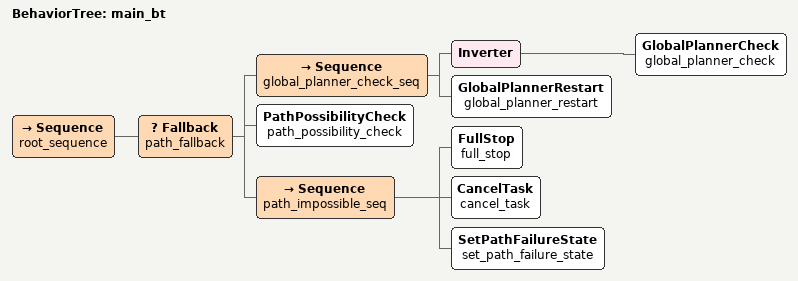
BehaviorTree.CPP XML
<?xml version="1.0"?>
<root BTCPP_format="4" >
    <BehaviorTree ID="main_bt">
        <Sequence name="root_sequence">
            <Fallback name="path_fallback">
                <Sequence name="global_planner_check_seq">
                    <Inverter>
                        <GlobalPlannerCheck name="global_planner_check"/>
                    </Inverter>
                    <GlobalPlannerRestart name="global_planner_restart"/>
                </Sequence>
                <PathPossibilityCheck name="path_possibility_check"/>
                <Sequence name="path_impossible_seq">
                    <FullStop name="full_stop"/>
                    <CancelTask name="cancel_task"/>
                    <SetPathFailureState name="set_path_failure_state"/>
                </Sequence>
            </Fallback>
        </Sequence>
    </BehaviorTree>

    <!-- the BT executor don't require this, but Groot does -->
    <TreeNodeModel>
        <Condition ID="GlobalPlannerCheck"/>
        <Action ID="GlobalPlannerRestart"/>

        <Condition ID="PathPossibilityCheck"/>
        <Action ID="FullStop"/>
        <Action ID="CancelTask"/>
        <Action ID="SetPathFailureState"/>
    </TreeNodeModel>
</root>
